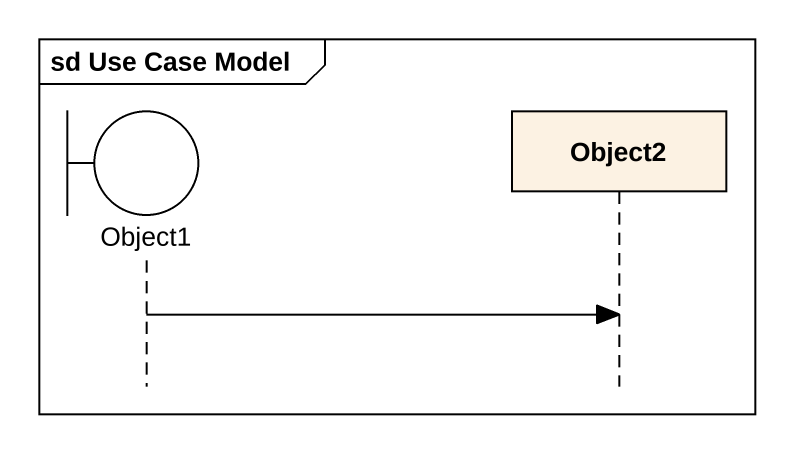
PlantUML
@startuml
mainframe sd Use Case Model
hide footbox
boundary Object1
participant Object2

Object1 -> Object2
@enduml
